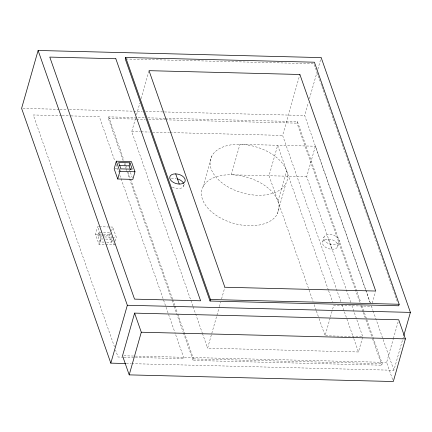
<?xml version="1.0" encoding="UTF-8"?>
<svg xmlns="http://www.w3.org/2000/svg" width="432" height="432" viewBox="0 0 432 432"><rect width="100%" height="100%" fill="white"/><g stroke="black" fill="none" stroke-linecap="round" stroke-linejoin="round"><path stroke-width="0.32" stroke-dasharray="2.16 1.62" d="M123.039 160.429L108.319 118.39L108.751 116.867L144.466 117.763M114.507 243.61L114.151 244.885L99.052 244.501L95.483 234.311L97.643 226.692L98.955 226.724M104.042 242.104L100.046 242.001L97.816 235.634L98.68 232.583L102.011 232.67M99.052 244.501L101.212 236.882L97.643 226.692M100.046 242.001L100.91 238.955L98.68 232.583M120.366 170.716L120.712 169.495M192.877 306.131L131.76 131.609L135.616 117.995M136.534 114.755L139.844 103.086M141.129 98.55L148.846 71.323M106.709 242.168L111.37 242.287L109.139 235.915L110.003 232.87L102.676 232.686M111.661 230.882L112.741 227.075L99.614 226.741M111.37 242.287L112.234 239.242L105.575 239.074M115.231 241.072L116.311 237.265L112.741 227.075M183.605 186.257L184.415 183.4M203.072 186.71L211.707 156.238M366.827 319.712L382.217 363.658L381.785 365.186L193.077 360.434L193.509 358.911L177.676 313.686M362.588 337.376L358.452 351.972L207.598 348.17L219.175 307.336M219.359 306.688L220.644 302.152M221.562 298.912L224.867 287.242M340.832 301.649L282.614 135.405L299.7 75.125M359.705 302.125L297.022 123.142L297.454 121.619L165.359 118.292M277.96 201.22L286.594 170.748M365.623 289.753L315.36 146.221L239.933 144.32L231.293 174.793A39.733 23.987 15.8 0 0 211.993 212.188A39.733 23.987 15.8 0 0 277.366 213.835L286 183.362A39.733 23.987 15.8 0 0 239.933 144.32A39.733 23.987 15.8 0 0 220.628 181.715A39.733 23.987 15.8 0 0 286 183.362M350.762 302.443L306.72 176.693L315.36 146.221M322.763 241.472L324.054 236.898M337.619 246.893A7.949 4.795 15.8 0 0 328.406 239.085A7.949 4.795 15.8 0 0 324.545 246.564A7.949 4.795 15.8 0 0 337.619 246.893L338.915 242.325A7.949 4.795 15.8 0 0 329.702 234.517A7.949 4.795 15.8 0 0 325.841 241.996A7.949 4.795 15.8 0 0 338.915 242.325M351.875 305.618L362.772 336.739L325.085 335.794L330.232 317.639M330.415 316.991L332.435 309.857M332.618 309.209L333.72 305.321L371.407 306.266M372.308 303.097L375.543 291.676M392.65 379.609L386.624 362.41L393.217 339.152M393.401 338.504L398.347 321.057M370.24 302.751L304.663 115.484L308.329 102.622M309.431 98.766L316.953 72.398M317.871 69.179L321.176 57.607M131.717 363.668L393.887 370.267L403.429 336.825M125.939 59.006L313.972 63.736L316.872 72.014M22.95 108.394L59.341 109.307M60.016 109.328L66.755 109.496M69.449 109.561L142.236 111.397M145.606 111.483L163.804 111.937M164.479 111.953L304.663 115.484M61.571 115.679L33.264 114.966L114.458 346.82M62.246 115.695L70.335 115.9M71.01 115.916L99.311 116.629L114.928 161.217M147.836 117.85L164.689 118.276M108.319 118.39L135.95 119.086M136.625 119.102L145.384 119.324M148.754 119.405L164.927 119.815M165.602 119.831L297.022 123.142M131.76 131.609L140.513 131.825M141.188 131.846L149.267 132.046M152.636 132.133L169.474 132.554M170.149 132.575L282.614 135.405M114.815 168.831L118.098 168.912M306.72 176.693L231.293 174.793A39.733 23.987 15.8 0 1 277.366 213.835M95.483 234.311L102.703 234.495M103.361 234.511L110.581 234.689M97.816 235.634L101.812 235.732M102.481 235.748L109.139 235.915M104.495 236.968L111.715 237.146M112.369 237.163L116.311 237.265M100.91 238.955L102.908 239.004M123.86 355.795L134.644 356.071M135.313 356.087L386.624 362.41M123.422 357.145L118.028 357.01L115.576 350.001M124.092 357.161L184.075 358.673L174.933 332.559M193.509 358.911L382.217 363.658M126.322 363.533L131.042 363.652M317.093 72.652L317.984 75.2M318.211 75.838L320.663 82.847M320.884 83.484L321.781 86.033M322.002 86.665L324.454 93.674M324.68 94.311L325.571 96.86M325.793 97.497L326.684 100.046M326.911 100.678L328.25 104.501M328.471 105.138L329.362 107.687M329.584 108.324L332.041 115.328M332.262 115.965L333.153 118.514M333.38 119.151L336.949 129.341M337.171 129.978L355.239 181.575M355.46 182.212L357.912 189.216M358.139 189.853L359.03 192.402M359.251 193.039L361.708 200.043M361.93 200.68L362.821 203.229M363.042 203.866L363.938 206.415M364.16 207.052L365.499 210.875M365.72 211.513L366.611 214.056M366.838 214.693L367.729 217.242M367.951 217.879L369.29 221.702M369.511 222.34L370.408 224.888M370.629 225.526L374.198 235.715M374.42 236.353L377.989 246.542M378.211 247.18L392.488 287.944M392.71 288.581L396.279 298.777M396.506 299.408L397.397 301.957M371.358 305.937L372.919 310.392M373.14 311.029L393.887 370.267M365.845 290.39L370.294 303.091M297.454 121.619L356.789 291.049M357.01 291.686L360.806 302.513M361.919 305.699L366.606 319.075M361.044 305.948L363.047 311.677M363.274 312.314L365.726 319.324M365.947 319.961L372.416 338.434M372.643 339.066L381.785 365.186M328.406 239.085L331.976 249.28M341.95 304.835L344.18 311.202M344.401 311.839L353.549 337.959M353.77 338.596L358.452 351.972M328.385 290.088L277.673 145.271L269.033 175.743L308.858 289.456M328.606 290.72L332.608 302.146M309.08 290.088L313.081 301.514M314.194 304.69L316.192 310.403M316.413 311.035L318.859 318.017M319.081 318.654L325.085 335.794M193.099 306.769L202.246 332.883M202.468 333.52L207.598 348.17M129.476 169.83L130.145 171.742M130.372 172.379L132.376 178.108M108.751 116.867L123.919 160.18M125.032 163.366L125.48 164.635M125.701 165.272L126.592 167.821M128.153 172.282L130.383 178.648M130.61 179.285L172.546 299.036M172.768 299.673L174.776 305.408M174.998 306.045L177.449 313.049M124.157 163.615L125.717 168.07M125.939 168.707L126.608 170.618M126.83 171.256L129.287 178.265M129.508 178.902L173.896 305.656M174.118 306.293L183.265 332.408M183.487 333.045L193.077 360.434M116.041 164.398L118.719 172.044M119.837 175.23L174.706 331.922M110.003 232.87L114.151 244.885M183.929 185.047A7.949 4.795 15.8 0 1 172.098 187.013M171.369 178.848A7.949 4.795 15.8 0 1 176.407 178.67"/><path stroke-width="0.65" d="M125.696 57.461L125.264 58.984L210.028 301.028L398.736 305.78L399.168 304.258L314.404 62.213L125.696 57.461L210.46 299.506L210.028 301.028M116.316 161.195L114.161 168.815L117.725 179.005L132.824 179.383L134.984 171.769L131.414 161.573L116.316 161.195L119.885 171.385L117.725 179.005M130.448 169.668L129.109 165.85L129.973 162.799L118.649 162.518L120.879 168.885L132.203 169.171L129.973 162.799M134.6 313.119L122.515 355.763L129.206 374.873L393.32 381.521L405.405 338.877L398.714 319.766L134.6 313.119L141.291 332.224L129.206 374.873M403.796 335.54L410.4 312.39L321.176 57.607L38.113 50.479L21.6 108.356L110.824 363.139L125.653 363.517M110.824 363.139L127.337 305.262L38.113 50.479M119.119 165.596L129.109 165.85M119.885 171.385L134.984 171.769M210.46 299.506L399.168 304.258M127.337 305.262L410.4 312.39M141.291 332.224L405.405 338.877M175.689 173.88A7.949 4.795 15.8 0 1 184.901 181.688A7.949 4.795 15.8 0 1 171.828 181.359A7.949 4.795 15.8 0 1 175.689 173.88L179.258 184.07M177.417 178.907A7.949 4.795 15.8 0 1 183.541 183.292M115.83 58.747L49.783 57.089L134.546 299.128L200.594 300.791L115.83 58.747M299.884 74.477L149.029 70.675L224.867 287.242L375.721 291.038L299.884 74.477"/></g></svg>
